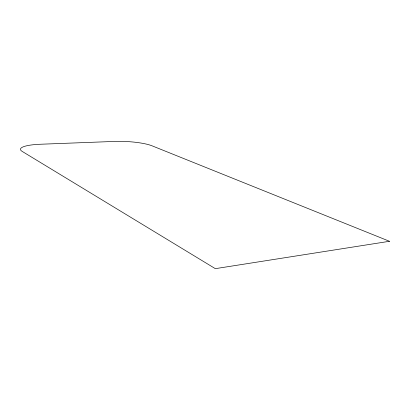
<?xml version="1.0" encoding="UTF-8"?>
<svg xmlns="http://www.w3.org/2000/svg" width="410" height="410" viewBox="0 0 410 410"><rect width="100%" height="100%" fill="white"/><g stroke="black" fill="none" stroke-linecap="round" stroke-linejoin="round"><path stroke-width="0.61" d="M389.5 241.29L215.322 268.658L22.207 151.418A30.504 6.16 2.2 0 1 40.324 144.248L114.908 141.419A28.31 5.504 3.5 0 1 152.095 145.837L389.5 241.29"/></g></svg>
